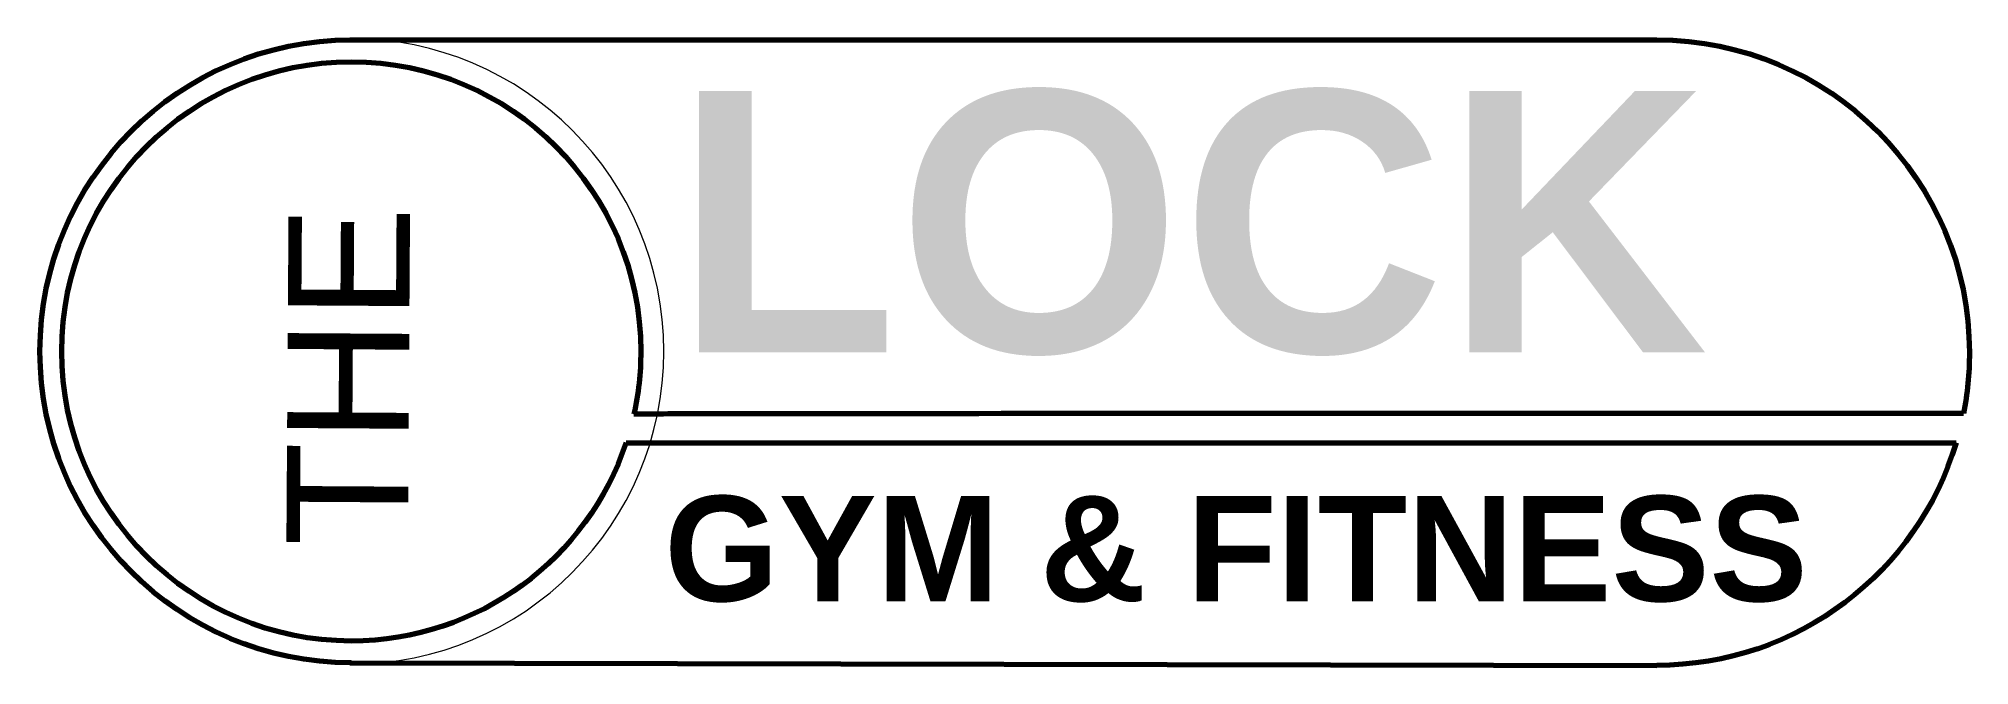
# Model space of a CAD drawing. Extents: x 38 to 463, y -154 to -16.
import ezdxf

# ---------------------------------------------------------------- set-up
doc = ezdxf.new("R2010")
doc.units = 0
doc.header["$MEASUREMENT"] = 0
doc.layers.add('Layer 1', color=7, linetype='Continuous')

# ---------------------------------------------------------------- blocks, each defined once
blk = doc.blocks.new('block 4')
at = {"layer": 'Layer 1', "lineweight": 0}
blk.add_open_spline([(462.86, -85.14), (462.86, -89.72), (462.41, -94.2), (461.55, -98.53), (210.57, -98.53), (174, -98.64), (168.68, -98.67), (169.66, -94.22), (170.18, -89.6), (170.18, -84.85), (170.18, -49.63), (141.62, -21.07), (106.4, -21.07), (71.17, -21.07), (42.61, -49.63), (42.61, -84.85), (42.61, -120.08), (71.17, -148.64), (106.4, -148.64), (134.59, -148.64), (158.51, -130.35), (166.94, -104.99), (166.94, -104.99), (459.95, -104.99), (459.95, -104.99), (451.43, -133.34), (425.12, -154), (393.99, -154), (393.99, -154), (106.4, -153.44), (106.4, -153.44), (68.52, -153.44), (37.82, -122.73), (37.82, -84.85), (37.82, -46.98), (68.52, -16.27), (106.4, -16.27), (106.4, -16.27), (393.99, -16.27), (393.99, -16.27), (432.02, -16.27), (462.86, -47.1), (462.86, -85.14)], degree=3, knots=[0, 0, 0, 0, 1, 1, 1, 2, 2, 2, 3, 3, 3, 4, 4, 4, 5, 5, 5, 6, 6, 6, 7, 7, 7, 8, 8, 8, 9, 9, 9, 10, 10, 10, 11, 11, 11, 12, 12, 12, 13, 13, 13, 14, 14, 14, 14], dxfattribs=at)
blk = doc.blocks.new('block 5')
at = {"layer": 'Layer 1', "color": 70, "lineweight": 70, "true_color": 0x91ff00}
for points in [[(106.12, -16.27), (106.4, -16.27), (393.99, -16.27)], [(166.93, -104.99), (166.94, -104.99), (459.95, -104.99)], [(106.12, -153.44), (106.4, -153.44), (393.99, -154)]]:
    blk.add_lwpolyline(points, dxfattribs=at)
for points, knots in [([(106.4, -153.44), (68.52, -153.44), (37.82, -122.73), (37.82, -84.85), (37.82, -46.98), (68.52, -16.27), (106.4, -16.27)], [0, 0, 0, 0, 1, 1, 1, 2, 2, 2, 2]), ([(393.99, -16.27), (432.02, -16.27), (462.86, -47.1), (462.86, -85.14), (462.86, -89.72), (462.41, -94.2), (461.55, -98.53)], [0, 0, 0, 0, 1, 1, 1, 2, 2, 2, 2]), ([(166.94, -104.99), (158.51, -130.35), (134.59, -148.64), (106.4, -148.64), (71.17, -148.64), (42.61, -120.08), (42.61, -84.85), (42.61, -49.63), (71.17, -21.07), (106.4, -21.07), (141.62, -21.07), (170.18, -49.63), (170.18, -84.85), (170.18, -89.6), (169.66, -94.22), (168.68, -98.67)], [0, 0, 0, 0, 1, 1, 1, 2, 2, 2, 3, 3, 3, 4, 4, 4, 5, 5, 5, 5])]:
    blk.add_open_spline(points, degree=3, knots=knots, dxfattribs=at)
for points in [[(461.55, -98.53), (210.57, -98.53), (174, -98.64), (168.68, -98.67)], [(459.95, -104.99), (451.43, -133.34), (425.12, -154), (393.99, -154)]]:
    blk.add_open_spline(points, degree=3, dxfattribs=at)
blk = doc.blocks.new('block 3')
at = {"layer": 'Layer 1'}
for name in ['block 4', 'block 5']:
    blk.add_blockref(name, (0, 0), dxfattribs=at)
blk = doc.blocks.new('block 6')
at = {"layer": 'Layer 1', "color": 18, "true_color": 0x000000, "insert": (175.38, -140.2), "char_height": 23.1792, "attachment_point": 7}
blk.add_mtext('\\fArial|b1|i0|c0|p34;\\W1;GYM & FITNESS', dxfattribs=at)
blk = doc.blocks.new('block 2')
at = {"layer": 'Layer 1', "lineweight": 0}
blk.add_lwpolyline([(106.4, -21.07), (106.4, -21.07)], dxfattribs=at)
blk.add_open_spline([(175.26, -84.85), (175.26, -122.89), (144.43, -153.72), (106.4, -153.72), (68.36, -153.72), (37.53, -122.89), (37.53, -84.85), (37.53, -46.82), (68.36, -15.99), (106.4, -15.99), (144.43, -15.99), (175.26, -46.82), (175.26, -84.85)], degree=3, knots=[0, 0, 0, 0, 1, 1, 1, 2, 2, 2, 3, 3, 3, 4, 4, 4, 4], dxfattribs=at)
at = {"layer": 'Layer 1'}
for name in ['block 3', 'block 6']:
    blk.add_blockref(name, (0, 0), dxfattribs=at)
at = {"layer": 'Layer 1', "color": 18, "true_color": 0x000000, "insert": (177.62, -85.87), "char_height": 57.5485, "attachment_point": 7}
blk.add_mtext('\\fArial|b1|i0|c0|p34;\\W1;LOCK', dxfattribs=at)
at = {"layer": 'Layer 1', "color": 6, "true_color": 0xff00ff, "insert": (118.88, -127.81), "char_height": 26.776, "attachment_point": 7, "rotation": 89.6299}
blk.add_mtext('\\fMicrosoft Sans Serif|b0|i0|c0|p34;\\W1;THE', dxfattribs=at)

msp = doc.modelspace()

# ---------------------------------------------------------------- block references
at = {"layer": 'Layer 1'}
msp.add_blockref('block 2', (0, 0), dxfattribs=at)

doc.saveas('drawing.dxf')
